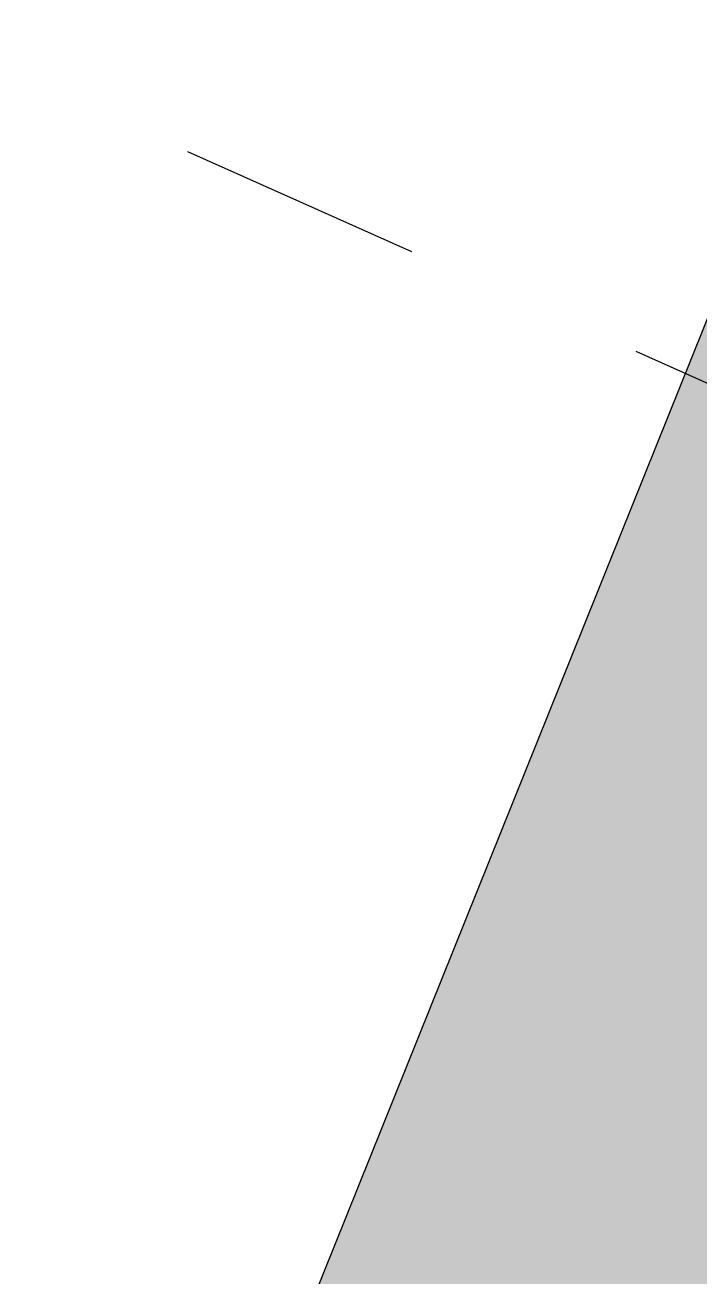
# Model space of a CAD drawing. Header units: millimetres. Extents: x 525387 to 527545, y 2235066 to 2235448.
# Drawn here: x 525529.11 to 525531.86, y 2235267.33 to 2235272.43 of the extents above; entities that cross this region are included whole.
import ezdxf

# ---------------------------------------------------------------- set-up
doc = ezdxf.new("R2010")
doc.units = ezdxf.units.MM
doc.linetypes.add('JIS_02_1.0', pattern=[2, 1, -1])
doc.layers.add('auxiliar', color=6, linetype='Continuous')
doc.layers.add('EJES', color=1, linetype='Continuous')
doc.layers.add('jardin', color=72, linetype='Continuous', lineweight=5)

msp = doc.modelspace()

# ---------------------------------------------------------------- hatches: boundary and pattern name
at = {"layer": 'jardin'}
h = msp.add_hatch(dxfattribs=at)
h.set_pattern_fill('GRASS', color=72, scale=0.025)
h.set_pattern_definition([(90, (194.1935, -22.17156), (-0.449012806, 0.449012806), [0.1190625, -0.778963112]), (45, (194.1935, -22.17156), (-0.44901280605, 0.44901280605), [0.1190625, -0.5159375]), (135, (194.1935, -22.17156), (-0.44901280605, -0.44901280605), [0.1190625, -0.5159375])])
edge = h.paths.add_edge_path()
edge.add_line((525532.9686, 2235265.0188), (525533.3434, 2235265.9465))
edge.add_line((525533.3434, 2235265.9465), (525531.9063, 2235266.5272))
edge.add_line((525531.9063, 2235266.5272), (525534.1539, 2235272.0903))
edge.add_line((525534.1539, 2235272.0903), (525536.1937, 2235271.2661))
edge.add_line((525536.1937, 2235271.2661), (525536.5629, 2235272.1799))
edge.add_line((525536.5629, 2235272.1799), (525545.1663, 2235268.822))
edge.add_line((525545.1663, 2235268.822), (525547.3497, 2235274.8233))
edge.add_line((525547.3497, 2235274.8233), (525544.7314, 2235273.0153))
edge.add_line((525544.7314, 2235273.0153), (525543.2782, 2235272.6391))
edge.add_line((525543.2782, 2235272.6391), (525541.1485, 2235273.0905))
edge.add_line((525541.1485, 2235273.0905), (525539.9398, 2235273.7431))
edge.add_line((525539.9398, 2235273.7431), (525538.2111, 2235276))
edge.add_line((525538.2111, 2235276), (525537.3736, 2235277.5556))
edge.add_line((525537.3736, 2235277.5556), (525537.8291, 2235279.0423))
edge.add_line((525537.8291, 2235279.0423), (525538.5619, 2235280.9552))
edge.add_line((525538.5619, 2235280.9552), (525539.6832, 2235281.7585))
edge.add_line((525539.6832, 2235281.7585), (525542.158, 2235281.5278))
edge.add_line((525542.158, 2235281.5278), (525543.0626, 2235281.3979))
edge.add_line((525543.0626, 2235281.3979), (525544.2376, 2235281.5449))
edge.add_line((525544.2376, 2235281.5449), (525545.2389, 2235280.9379))
edge.add_line((525545.2389, 2235280.9379), (525545.3998, 2235280.5901))
edge.add_line((525545.3998, 2235280.5901), (525546.3509, 2235280.368))
edge.add_line((525546.3509, 2235280.368), (525547.6005, 2235279.7174))
edge.add_line((525547.6005, 2235279.7174), (525548.504, 2235277.9958))
edge.add_line((525548.504, 2235277.9958), (525549.4495, 2235280.5945))
edge.add_line((525549.4495, 2235280.5945), (525547.0342, 2235282.2236))
edge.add_arc((525553.4011, 2235290.1096), 10.1354, 170.28447, 231.08366, ccw=False)
edge.add_line((525543.411, 2235291.82), (525550.0209, 2235308.2455))
edge.add_arc((525555.83, 2235305.7559), 6.3201, 80.38193, 156.80092, ccw=False)
edge.add_line((525556.8859, 2235311.9872), (525568.066, 2235310.3094))
edge.add_line((525568.066, 2235310.3094), (525571.1006, 2235308.4459))
edge.add_line((525571.1006, 2235308.4459), (525574.6095, 2235309.2833))
edge.add_line((525574.6095, 2235309.2833), (525591.9766, 2235306.2801))
edge.add_line((525591.9766, 2235306.2801), (525597.5765, 2235303.8438))
edge.add_line((525597.5765, 2235303.8438), (525606.9182, 2235297.0372))
edge.add_line((525606.9182, 2235297.0372), (525607.4803, 2235296.5128))
edge.add_line((525607.4803, 2235296.5128), (525607.7314, 2235296.885))
edge.add_line((525607.7314, 2235296.885), (525605.0168, 2235299.3314))
edge.add_line((525605.0168, 2235299.3314), (525606.1572, 2235308.3159))
edge.add_line((525606.1572, 2235308.3159), (525587.9557, 2235310.6261))
edge.add_line((525587.9557, 2235310.6261), (525576.3833, 2235312.0949))
edge.add_line((525576.3833, 2235312.0949), (525549.9333, 2235316.0641))
edge.add_line((525549.9333, 2235316.0641), (525525.9452, 2235256.4529))
edge.add_line((525525.9452, 2235256.4529), (525533.227, 2235254.9793))
edge.add_arc((525533.8275, 2235265.5068), 10.5447, 266.73538, 327.7677)
edge.add_arc((525538.8623, 2235264.3453), 5.9166, 311.04114, 382.05613)
edge.add_line((525544.3459, 2235266.5671), (525544.7559, 2235267.694))
edge.add_line((525544.7559, 2235267.694), (525540.3056, 2235269.4309))
edge.add_line((525540.3056, 2235269.4309), (525538.1184, 2235264.0173))
edge.add_line((525538.1184, 2235264.0173), (525535.2209, 2235265.1879))
edge.add_line((525535.2209, 2235265.1879), (525534.8463, 2235264.2608))
edge.add_line((525534.8463, 2235264.2608), (525534.1129, 2235263.9494))
edge.add_arc((525532.2472, 2235263.0999), 2.05, -100.0348, 24.4824, ccw=False)
edge.add_line((525531.89, 2235261.0812), (525531.4886, 2235260.0878))
edge.add_arc((525530.6344, 2235259.1079), 1.3, -272.9179, 48.9179, ccw=False)
edge.add_line((525530.7005, 2235260.4062), (525531.1019, 2235261.3997))
edge.add_arc((525532.2472, 2235263.0999), 2.05, 69.3976, 236.0348, ccw=False)
h.paths.add_polyline_path([(525537.1375, 2235274.9369), (525536.482, 2235273.3143), (525534.9058, 2235273.9512), (525535.5613, 2235275.5737)], flags=16)

# ---------------------------------------------------------------- linework, layer by layer
at = {"layer": 'auxiliar', "color": 94}
msp.add_line((525525.9461, 2235256.4552), (525533.9915, 2235276.4481), dxfattribs=at)
at = {"layer": 'EJES', "linetype": 'JIS_02_1.0'}
msp.add_line((525563.5778, 2235256.8677), (525518.8728, 2235276.7716), dxfattribs=at)

doc.saveas('drawing.dxf')
